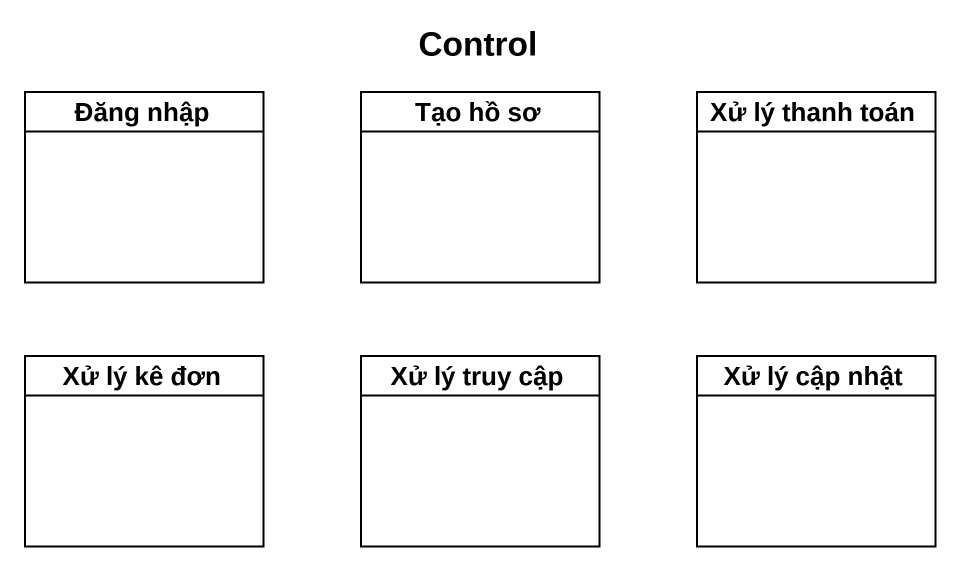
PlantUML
@startuml
title Control
hide circle
hide empty members
class "Đăng nhập" as Đăng_nhập
class "Tạo hồ sơ" as Tạo_hồ_sơ
class "Xử lý thanh toán" as Xử_lý_thanh_toán
class "Xử lý kê đơn" as Xử_lý_kê_đơn
class "Xử lý truy cập" as Xử_lý_truy_cập
class "Xử lý cập nhật" as Xử_lý_cập_nhật
@enduml
